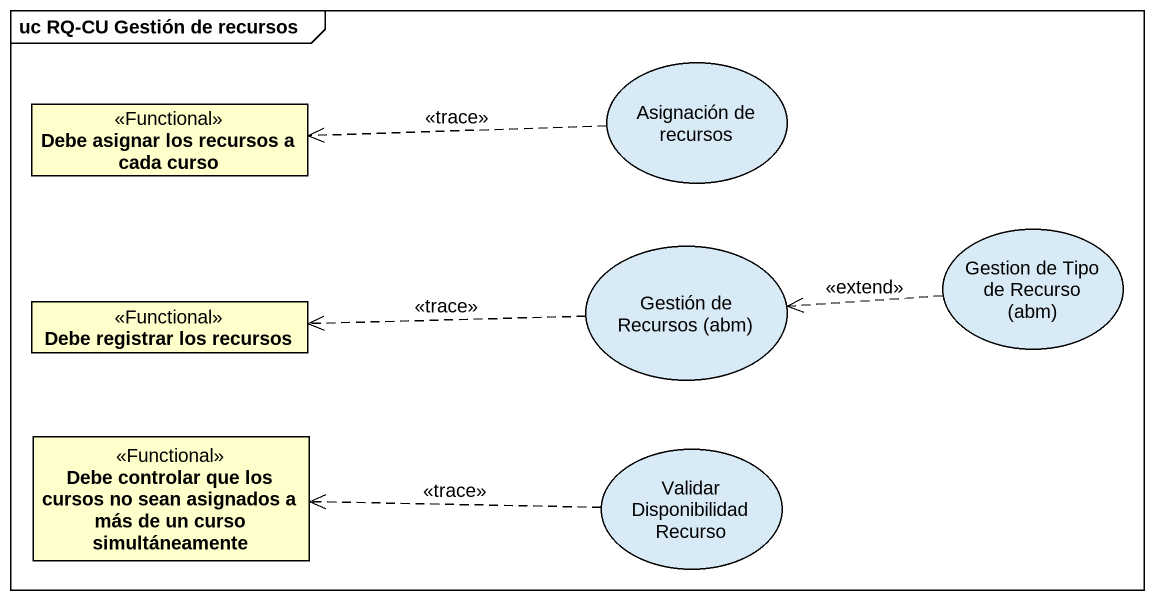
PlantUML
@startuml
mainframe uc RQ-CU Gestión de recursos
allowmixing
hide circle
hide empty members
class "Debe asignar los recursos a cada curso" as Debe_asignar_los_recursos_a <<Functional>>
usecase "Asignación de recursos" as Asignación_de_recursos
usecase "Gestión de Recursos (abm)" as Gestión_de_Recursos_abm
usecase "Gestion de Tipo de Recurso (abm)" as Gestion_de_Tipo_de_Recurso
class "Debe registrar los recursos" as Debe_registrar_los_recursos <<Functional>>
class "Debe controlar que los cursos no sean asignados a más de un curso simultáneamente" as Debe_controlar_que_los <<Functional>>
usecase "Validar Disponibilidad Recurso" as Validar_Disponibilidad
Asignación_de_recursos .left.> Debe_asignar_los_recursos_a : <<trace>>
Gestión_de_Recursos_abm .left.> Debe_registrar_los_recursos : <<trace>>
Gestion_de_Tipo_de_Recurso .left.> Gestión_de_Recursos_abm : <<extend>>
Validar_Disponibilidad .left.> Debe_controlar_que_los : <<trace>>
@enduml
